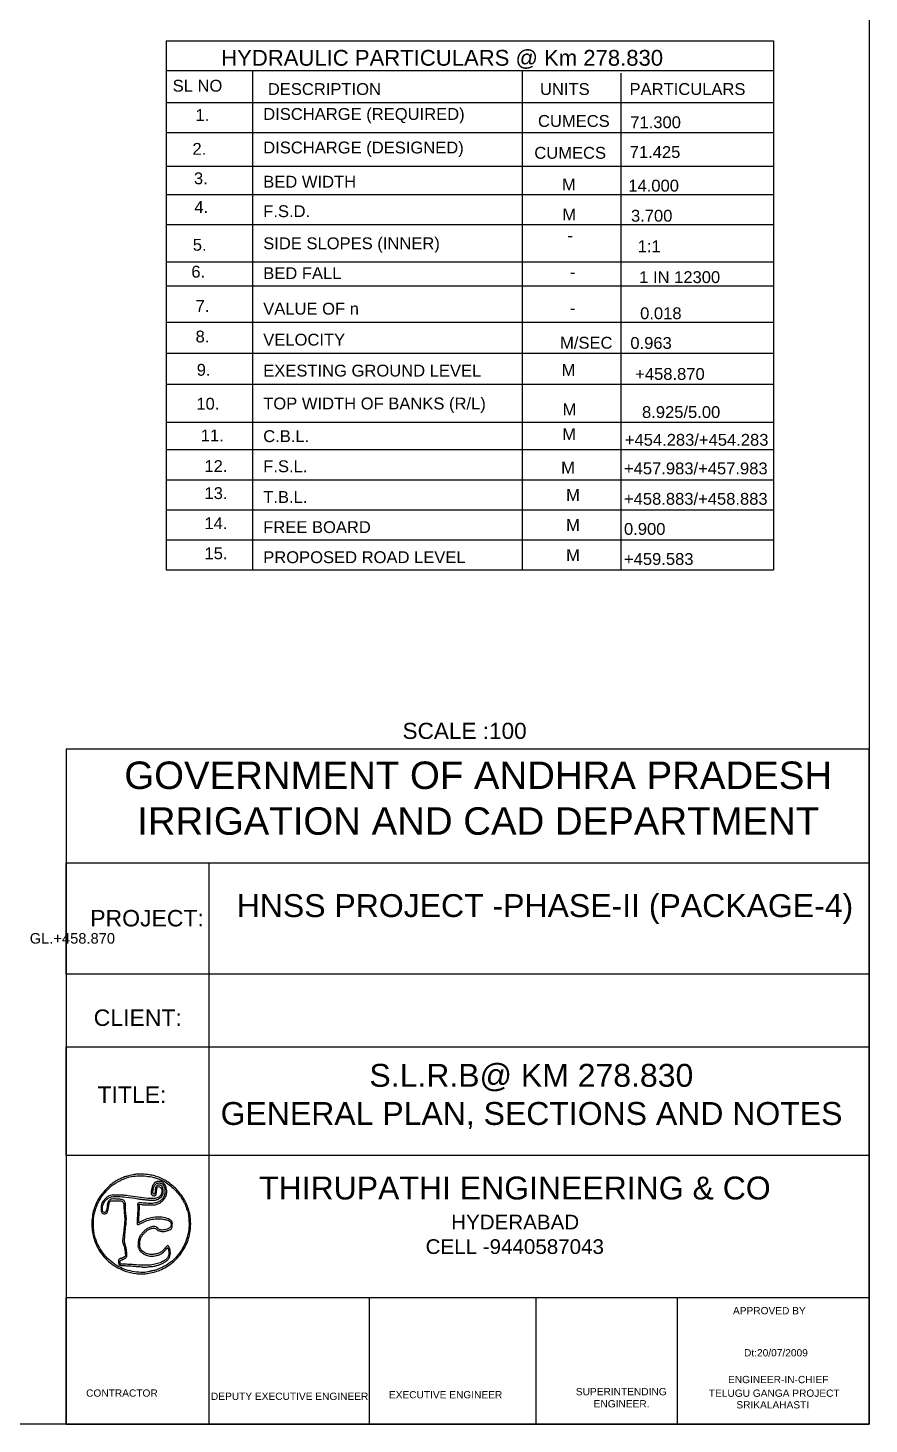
# Model space of a CAD drawing. Header units: millimetres. Extents: x 5124 to 6568637, y 2311 to 91879094.
# Drawn here: x 3307320 to 3319320, y 45927310 to 45947238 of the extents above; entities that cross this region are included whole.
import ezdxf

# ---------------------------------------------------------------- set-up
doc = ezdxf.new("R2010")
doc.units = ezdxf.units.MM
doc.header["$MEASUREMENT"] = 0
doc.layers.add('DRAWING', color=7, linetype='Continuous')
doc.layers.add('TEXT', color=7, linetype='Continuous')
doc.styles.get("Standard").update_dxf_attribs({"font": 'arial.ttf', "height": 160})

msp = doc.modelspace()

# ---------------------------------------------------------------- linework, layer by layer
for points in [[(3308818.7, 45930869.5, 0.011371), (3308740.9, 45930850.7, 0.02579), (3308683.3, 45930832.1, 0.027062), (3308629.6, 45930808.4, 0.013799), (3308564.7, 45930773.1, 0.049276), (3308506.3, 45930730.9, 0.020623), (3308436.1, 45930663.6, 0.020736), (3308370.3, 45930589.2, 0.039557), (3308325.1, 45930523.5, 0.070595), (3308252.6, 45930343.8, 0.067578), (3308231.6, 45930148.3, 0.067285), (3308263.4, 45929953.5, 0.06891), (3308345.8, 45929775.9, 0.057705), (3308442.6, 45929657.8, 0.054334), (3308565.7, 45929562.3, 0.05355), (3308708.3, 45929494.4, 0.052844), (3308862.7, 45929457.9, 0.040381), (3308949.6, 45929454, 0.03202), (3309043.2, 45929463.3, 0.031364), (3309137, 45929484.8, 0.03411), (3309224.7, 45929517.5, 0.075635), (3309400.4, 45929631.6, 0.073326), (3309536.4, 45929793.9, 0.073591), (3309619.3, 45929987.9, 0.077104), (3309640.8, 45930194.5, 0.004861), (3309637.3, 45930251.9, 0.019003), (3309633.5, 45930287.1, 0.02286), (3309627.4, 45930318.7, 0.009468), (3309616.3, 45930360.9, 0.065489), (3309548.3, 45930519, 0.057691), (3309439.3, 45930661.8, 0.058022), (3309301.2, 45930775.2, 0.068022), (3309147.7, 45930846.6, 0.035725), (3309070.4, 45930864.6, 0.021943), (3308977.5, 45930875.2, 0.021989), (3308887.1, 45930877.5, 0.048915)], [(3309110.8, 45930831.5, -0.010053), (3309161.4, 45930816.9, -0.02116), (3309200, 45930803.2, -0.022523), (3309235.7, 45930786.9, -0.013074), (3309277.1, 45930764.3, -0.040153), (3309354.5, 45930710.6, -0.032263), (3309428.6, 45930641.3, -0.031944), (3309494, 45930562.3, -0.036921), (3309545.4, 45930479.2, -0.012801), (3309562.8, 45930443.5, -0.018323), (3309576.2, 45930411, -0.011926), (3309585.5, 45930384, -0.421559), (3309582.7, 45930378.6, 0.438354), (3309582.3, 45930377.8, 0.035377), (3309583.5, 45930375.1, 0.030088), (3309585.7, 45930371.6, 0.016409), (3309588.8, 45930367.6, -0.136522), (3309604.1, 45930333.5, -0.015322), (3309614.2, 45930248.5, -0.019775), (3309618.5, 45930157.3, -0.035566), (3309613.9, 45930082.6, -0.046854), (3309582.6, 45929947.5, -0.049001), (3309527, 45929822.7, -0.049074), (3309448.3, 45929711.3, -0.047266), (3309348.5, 45929615.7, -0.036649), (3309294.7, 45929579.2, -0.020541), (3309224.5, 45929542.6, -0.020402), (3309153.9, 45929512.8, -0.050634), (3309099.7, 45929498.5, 0.011096), (3309089.6, 45929496.7, 0.006376), (3309077.5, 45929494.1, 0.006368), (3309065.4, 45929491.1, 0.010561), (3309055.3, 45929488.3, -0.075797), (3308961.8, 45929474.9, -0.036256), (3308840.5, 45929484.8, -0.035773), (3308717.2, 45929513, -0.053967), (3308615.9, 45929556.4, -0.043816), (3308501.4, 45929634.8, -0.050353), (3308408, 45929728.7, -0.04992), (3308334.6, 45929840.1, -0.041857), (3308279.6, 45929970.6, -0.041799), (3308263.5, 45930039, -0.022952), (3308254.7, 45930124.7, -0.022835), (3308253.8, 45930212.2, -0.036198), (3308261.8, 45930286.8, -0.027029), (3308277.3, 45930351.9, -0.021589), (3308300.8, 45930420.2, -0.021847), (3308329.6, 45930485.1, -0.030803), (3308361.2, 45930539.9, -0.030973), (3308399.8, 45930591.1, -0.014365), (3308455.8, 45930652.7, -0.013732), (3308513.3, 45930709.2, -0.048124), (3308554.4, 45930740.7, -0.015617), (3308587.3, 45930759.8, -0.006514), (3308632.6, 45930783.5, -0.006284), (3308677.6, 45930805.6, -0.02113), (3308707.8, 45930818.4, -0.047647), (3308798.4, 45930842.9, -0.034153), (3308902.8, 45930853.5, -0.033468), (3309010.4, 45930849.7, -0.039389)], [(3309151.4, 45930767.8, 0.079905), (3309132.9, 45930756.3, 0.042826), (3309114, 45930737, 0.042991), (3309099.1, 45930715.1, 0.097401), (3309092.8, 45930696.2, -0.017144), (3309091.1, 45930685.6, -0.007361), (3309088.1, 45930671.6, -0.007273), (3309084.5, 45930656.7, -0.009527), (3309080.7, 45930643.2, 0.057314), (3309076, 45930616.7, 0.105744), (3309079.2, 45930595.2, 0.129803), (3309090.2, 45930579.7, 0.112787), (3309108, 45930570.7, 0.089359), (3309129, 45930569.3, 0.205539), (3309142.6, 45930577, 0.119945), (3309150.9, 45930596, 0.023277), (3309155.6, 45930633.5, -0.017196), (3309160, 45930671.9, -0.101894), (3309166.9, 45930690.7, -0.209902), (3309178.1, 45930698.5, -0.109281), (3309195.5, 45930698, -0.199104), (3309217.3, 45930681.8, -0.104543), (3309228.5, 45930649.3, -0.087788), (3309226.4, 45930609.7, -0.092435), (3309210.7, 45930573.9, -0.140361), (3309174.5, 45930543.7, -0.085225), (3309120, 45930530, -0.045138), (3309034.2, 45930531.2, -0.010085), (3308889, 45930549.4, 0.001129), (3308748.1, 45930569.6, 0.010475), (3308687, 45930576.9, 0.019654), (3308640.8, 45930579.7, 0.009807), (3308582.1, 45930579.7, 0.021045), (3308520.2, 45930575.8, 0.064199), (3308479.4, 45930566.2, 0.07759), (3308446.6, 45930547.7, 0.04157), (3308412.7, 45930515.9, 0.033858), (3308389.4, 45930486.2, 0.055821), (3308374.4, 45930458.1, 0.056084), (3308366.2, 45930427.5, 0.03454), (3308363, 45930390.2, 0.036481), (3308365.3, 45930352.7, 0.103396), (3308373.9, 45930328.1, 0.148662), (3308389.4, 45930314.1, 0.109578), (3308412.1, 45930309.1, 0.120124), (3308434.4, 45930314.6, 0.145), (3308449.9, 45930329.5, 0.076305), (3308461, 45930358.6, 0.015923), (3308470.8, 45930412.5, -0.009484), (3308475.3, 45930439.3, -0.012925), (3308480.5, 45930463.2, -0.009784), (3308485.7, 45930482.8, -0.12767), (3308489.4, 45930489.2, -0.187867), (3308504.1, 45930495.7, -0.006627), (3308567, 45930497.6, -0.01166), (3308628, 45930497.1, -0.060862), (3308661.2, 45930492.1, -0.161099), (3308674.9, 45930482.8, -0.110854), (3308683, 45930465.6, -0.037878), (3308687.7, 45930432, -0.003666), (3308692.5, 45930349.8, 0.004284), (3308694.3, 45930319.8, 0.004704), (3308696.6, 45930290.7, 0.004401), (3308698.9, 45930265.9, 0.023561), (3308701, 45930252.5, -0.066487), (3308702.6, 45930228.7, -0.007257), (3308698.1, 45930173.9, -0.006419), (3308689.4, 45930094.3, -0.001903), (3308674.1, 45929972.7, 0.0101), (3308670.1, 45929936.7, 0.046767), (3308670.2, 45929915.8, 0.054451), (3308674.2, 45929896.8, 0.016832), (3308684.3, 45929869.2, -0.025497), (3308692, 45929846.8, -0.017703), (3308698.5, 45929820.7, -0.016989), (3308703.5, 45929792.9, -0.017395), (3308706.5, 45929765), (3308710.9, 45929705.2), (3308682.5, 45929689.2, -0.015536), (3308670.7, 45929683.1, -0.017122), (3308659, 45929678, -0.016739), (3308648.8, 45929674.3, -0.078777), (3308642.6, 45929673.3, 0.131176), (3308627.8, 45929669.3, 0.136592), (3308617.1, 45929658.5, 0.106124), (3308611.9, 45929641.3, 0.058162), (3308612.6, 45929619.1, 0.016688), (3308614.9, 45929606.8, 0.019181), (3308617.9, 45929595.2, 0.018627), (3308621.2, 45929585.6, 0.096084), (3308624.2, 45929580.9, 0.155202), (3308629.4, 45929577.9, 0.015688), (3308643.6, 45929575.4, 0.01847), (3308661.1, 45929573.6, 0.013691), (3308680.5, 45929572.8, -0.011921), (3308746.5, 45929570.4, -0.00413), (3308841.5, 45929563.8, -0.001098), (3308942.2, 45929555.8, -0.118504), (3308955.1, 45929551.5, 0.16291), (3308969.8, 45929548.1, 0.003581), (3309043.3, 45929555.4, 0.008625), (3309114, 45929564.2, 0.028406), (3309160.1, 45929573.5, 0.032579), (3309203.6, 45929587.9, 0.025466), (3309248.8, 45929609, 0.026004), (3309288.6, 45929632.7, 0.061344), (3309314.7, 45929655.3, 0.068447), (3309337.6, 45929689, 0.076262), (3309349.5, 45929726.4, 0.067476), (3309350.5, 45929769.3, 0.040065), (3309340.7, 45929819.7, 0.044341), (3309331.6, 45929843.8, 0.167899), (3309320.4, 45929855, 0.248042), (3309307.7, 45929854.6, 0.093969), (3309293.7, 45929842.7, -0.014529), (3309249.2, 45929790.8, -0.059632), (3309218, 45929763.7, -0.07471), (3309184.9, 45929747.9, -0.031322), (3309136.7, 45929736.4, -0.011719), (3309105.9, 45929731.8, -0.030157), (3309083.4, 45929730.3, -0.035481), (3309063.2, 45929731.6, -0.022756), (3309040.1, 45929735.9, -0.041651), (3309004.2, 45929747.5, -0.044873), (3308971.7, 45929764.6, -0.048687), (3308945.5, 45929785.4, -0.078972), (3308928.4, 45929808.2, -0.088886), (3308917.9, 45929840.9, -0.038681), (3308915.4, 45929886.5, -0.038538), (3308920.1, 45929933.3, -0.068656), (3308932, 45929970.1, -0.047822), (3308953.6, 45930005.6, -0.035478), (3308983.7, 45930040.4, -0.035754), (3309018, 45930070.2, -0.052131), (3309052.3, 45930090.8, -0.030465), (3309088.8, 45930105.1, -0.089851), (3309115.4, 45930108.7, -0.11423), (3309137.8, 45930102.5, -0.067663), (3309160.2, 45930085.9, 0.096235), (3309188.7, 45930067.4, 0.073317), (3309225, 45930058.5, 0.064558), (3309266.6, 45930060, 0.048869), (3309310.8, 45930071.9, 0.015923), (3309351.7, 45930088.7, 0.109612), (3309369, 45930101.6, 0.141247), (3309377, 45930119.2, 0.03256), (3309379.8, 45930152, 0.013265), (3309379.6, 45930177.5, 0.061516), (3309377.3, 45930192, 0.091027), (3309372, 45930202.6, 0.050414), (3309362.1, 45930213.3, 0.128873), (3309284.3, 45930252.9, 0.05989), (3309170.6, 45930263.6, 0.055893), (3309046.4, 45930246.5, 0.065288), (3308935.9, 45930202.5, -0.008116), (3308922.5, 45930195.3, -0.012981), (3308910.9, 45930189.6, -0.006773), (3308901.1, 45930185.3, -0.304845), (3308899, 45930185.7, -0.211798), (3308898.1, 45930188.1, -0.000838), (3308899.6, 45930217.4, -0.003985), (3308901.6, 45930250.9, -0.002472), (3308904.5, 45930290.2, 0.004385), (3308907.4, 45930331.3, 0.005065), (3308909.4, 45930370.5, 0.004554), (3308910.4, 45930403.7, 0.029433), (3308909.8, 45930420.5), (3308907.1, 45930448.8), (3308940.5, 45930443.7, 0.022308), (3308958.8, 45930441.7, 0.005402), (3308989.1, 45930440.1, 0.005531), (3309024, 45930439, 0.005473), (3309059, 45930438.6, 0.006594), (3309108.5, 45930439.3, 0.031106), (3309136.8, 45930441.9, 0.045299), (3309159.3, 45930447.5, 0.025886), (3309185.2, 45930458, 0.074598), (3309233.6, 45930490.1, 0.070434), (3309271.6, 45930535.5, 0.07263), (3309294.5, 45930588.3, 0.089071), (3309299.2, 45930641.8, 0.01957), (3309294.2, 45930680.4, 0.056074), (3309286.7, 45930706.4, 0.065261), (3309274.4, 45930727.8, 0.034277), (3309254.1, 45930750.9, 0.027009), (3309240, 45930763.3, 0.068734), (3309228.4, 45930770.3, 0.07176), (3309215.5, 45930773.6, 0.031521), (3309198, 45930774.4, 0.016443), (3309184.7, 45930773.8, 0.015199), (3309171.2, 45930772.3, 0.015395), (3309159.2, 45930770.2, 0.04795)], [(3309230.2, 45930743.5, -0.056619), (3309250.9, 45930722.3, -0.070112), (3309264.7, 45930698.4, -0.063176), (3309272.2, 45930669.6, -0.036102), (3309274.2, 45930633.7, -0.026103), (3309271.8, 45930597, -0.05922), (3309265.2, 45930570, -0.061276), (3309252.7, 45930545.8, -0.029698), (3309231.3, 45930518.3, -0.094532), (3309189.6, 45930485.8, -0.069609), (3309134, 45930466.4, -0.05177), (3309060.6, 45930459.6, -0.023109), (3308963.5, 45930465.2, 0.014899), (3308915.1, 45930468.7, 0.124815), (3308893.8, 45930464.3, 0.252886), (3308884.8, 45930451.7, 0.073732), (3308885.3, 45930427.1, -0.042717), (3308886.7, 45930410.3, -0.005288), (3308886.2, 45930373.5, -0.006212), (3308884.6, 45930329.7, -0.005103), (3308881.8, 45930283, 0.004606), (3308878.7, 45930232.6, 0.010714), (3308877.6, 45930194.8, 0.007341), (3308877.8, 45930166.1, 0.193504), (3308880.7, 45930159.1, 0.272952), (3308887, 45930157.5, 0.017404), (3308905.8, 45930163.6, 0.018882), (3308931.1, 45930173.9, 0.007944), (3308964.2, 45930189.6, -0.00991), (3309008.9, 45930210.5, -0.029968), (3309040.5, 45930222.3, -0.03192), (3309072.1, 45930229.9, -0.012489), (3309116.5, 45930236.4, -0.031624), (3309191.7, 45930240.7, -0.042774), (3309259.6, 45930234.4, -0.049658), (3309315, 45930218.7, -0.102801), (3309352.5, 45930194.1, -0.146745), (3309359.8, 45930180.6, -0.055372), (3309361.8, 45930159.1, -0.054274), (3309358.9, 45930136.5, -0.094139), (3309351.1, 45930119.3, -0.119575), (3309334.7, 45930104.8, -0.039208), (3309304.9, 45930092, -0.03788), (3309269.6, 45930083, -0.043914), (3309235.2, 45930079.9, -0.027336), (3309215, 45930081, -0.068469), (3309200.8, 45930084.6, -0.065144), (3309187.6, 45930092, -0.022939), (3309170.9, 45930105.8, 0.07041), (3309142.5, 45930125, 0.111511), (3309114.1, 45930131.7, 0.08847), (3309080.8, 45930126.1, 0.032101), (3309036.8, 45930107, 0.049567), (3308999.4, 45930083, 0.035227), (3308962.6, 45930049.4, 0.034846), (3308930.4, 45930010.3, 0.044392), (3308906.7, 45929970.1, 0.072348), (3308897.6, 45929940.6, 0.020236), (3308892.1, 45929892.7, 0.012952), (3308889.9, 45929844.4, 0.265664), (3308896.6, 45929832.1, -0.115377), (3308899.3, 45929829.4, -0.049412), (3308901.6, 45929824.7, -0.04534), (3308903.2, 45929819, -0.044785), (3308903.7, 45929813, 0.179828), (3308911.2, 45929793, 0.032309), (3308939.6, 45929764, 0.035345), (3308974.1, 45929737.3, 0.067561), (3309005.5, 45929722, 0.028537), (3309041.9, 45929712.2, 0.039847), (3309075.3, 45929708.1, 0.038236), (3309110, 45929709.1, 0.023572), (3309150.3, 45929715.4, 0.033201), (3309191.8, 45929726.8, 0.052304), (3309225.3, 45929742.5, 0.054197), (3309253.9, 45929764.4, 0.038969), (3309280.8, 45929794.3, -0.007998), (3309291.1, 45929807.2, -0.011914), (3309300.5, 45929818.2, -0.007046), (3309308.7, 45929826.9, -0.189724), (3309311.5, 45929828.3, -0.31512), (3309313.8, 45929826.9, -0.012989), (3309317.5, 45929817.5, -0.018519), (3309321.5, 45929805.5, -0.0116), (3309325.2, 45929791.3, -0.076654), (3309329.7, 45929737.7, -0.116551), (3309315.8, 45929693.3, -0.101292), (3309281.6, 45929655.6, -0.047771), (3309224.9, 45929621.8, -0.047916), (3309151.4, 45929595.4, -0.038807), (3309068.8, 45929581, -0.030246), (3308967.2, 45929577.5, -0.013533), (3308833.5, 45929584.7, 0.003397), (3308790.5, 45929587.8, 0.003258), (3308746.8, 45929590.5, 0.003226), (3308708.3, 45929592.3, 0.011736), (3308683.8, 45929592.7), (3308637.6, 45929592.4), (3308637.6, 45929614.4), (3308637.6, 45929631.5), (3308637.6, 45929641.9, -0.255878), (3308639, 45929644.5, -0.021331), (3308646.1, 45929648.6, -0.024284), (3308655.4, 45929652.9, -0.016153), (3308666.5, 45929657, 0.029102), (3308679, 45929662, 0.019825), (3308692.5, 45929669, 0.020023), (3308705.1, 45929676.9, 0.037497), (3308714.5, 45929684.4, 0.047773), (3308725.4, 45929696.5, 0.109676), (3308730.3, 45929707.7, 0.059805), (3308731.5, 45929723.8, 0.007063), (3308729.4, 45929759.7, 0.017193), (3308726.7, 45929785.1, 0.01193), (3308722, 45929813.4, 0.012048), (3308716.2, 45929840.5, 0.024163), (3308710.1, 45929861.5, -0.021994), (3308702.2, 45929887.9, -0.038871), (3308698.4, 45929910.3, -0.030789), (3308697.7, 45929936.3, -0.009072), (3308699.8, 45929976.1, -0.001709), (3308701.9, 45930004.7, -0.001884), (3308704.1, 45930032.4, -0.001751), (3308706.2, 45930056.1, -0.009616), (3308707.6, 45930068.8, 0.002783), (3308719.2, 45930161.8, 0.015642), (3308723.5, 45930211.6, 0.027419), (3308723.6, 45930248, 0.025052), (3308719.7, 45930285.2, -0.013359), (3308716.5, 45930309.7, -0.007032), (3308713.9, 45930340.4, -0.006991), (3308712, 45930371.9, -0.010691), (3308711.4, 45930399.3, 0.009817), (3308710.4, 45930448.8, 0.054013), (3308706.4, 45930475.2, 0.099692), (3308698.1, 45930492.2, 0.084336), (3308683.4, 45930505.8, 0.111049), (3308657.1, 45930515.7, 0.01671), (3308600.6, 45930521.6, 0.019303), (3308542.8, 45930523.5, 0.061247), (3308504.5, 45930518.5, 0.116126), (3308482.5, 45930507, 0.097571), (3308466.2, 45930486.2, 0.067516), (3308455.1, 45930453.9, 0.026486), (3308448.2, 45930407.2, -0.029178), (3308442, 45930366.6, -0.08956), (3308431.5, 45930341, -0.186289), (3308417.5, 45930330.6, -0.209405), (3308401, 45930333, -0.132851), (3308388.5, 45930346.4, -0.091992), (3308382.4, 45930366.3, -0.064225), (3308382.7, 45930393.4, -0.027894), (3308389.7, 45930428.9, -0.043994), (3308401.7, 45930463.1, -0.055217), (3308418.9, 45930491.9, -0.053692), (3308442.4, 45930516.9, -0.038475), (3308473.4, 45930539.6, -0.115688), (3308522.2, 45930556, -0.031518), (3308604, 45930558.6, -0.022483), (3308720.6, 45930549.6, -0.007666), (3308889, 45930526.4, 0.006179), (3308940.5, 45930519.2, 0.0054), (3308994.7, 45930512.8, 0.005436), (3309043.7, 45930508.2, 0.016056), (3309077.5, 45930506.4, 0.009603), (3309115.3, 45930506.4, 0.036421), (3309138.9, 45930508.5, 0.048057), (3309158.4, 45930513.7, 0.026799), (3309181, 45930523.5, 0.051449), (3309212.6, 45930543.6, 0.079901), (3309234.4, 45930567.4, 0.083725), (3309247, 45930595.9, 0.062275), (3309251.2, 45930630.1, 0.027547), (3309250.3, 45930647.3, 0.025908), (3309247.5, 45930664.6, 0.027051), (3309243.1, 45930680.6, 0.042534), (3309237.4, 45930693.7, 0.029286), (3309228.5, 45930708.3, 0.113768), (3309220.7, 45930715.3, 0.10469), (3309210.2, 45930718.6, 0.022841), (3309191.2, 45930719.5, 0.022154), (3309172.1, 45930718.6, 0.107946), (3309161.9, 45930715.4, 0.118554), (3309154.4, 45930708.3, 0.029201), (3309145.9, 45930693.6, 0.04357), (3309140.8, 45930680.7, 0.022936), (3309136.7, 45930664, 0.022268), (3309133.9, 45930646, 0.027017), (3309133, 45930628.9, -0.013965), (3309132.4, 45930610.5, -0.050225), (3309130.6, 45930599, -0.097184), (3309127.4, 45930592.4, -0.23583), (3309122.8, 45930590.1, -0.162421), (3309109.8, 45930594.4, -0.180712), (3309102.8, 45930605.4, -0.084641), (3309101.9, 45930625.9, -0.019045), (3309107.6, 45930660.4, -0.042593), (3309119.9, 45930702, -0.090406), (3309137.5, 45930730.5, -0.113659), (3309161, 45930746.9, -0.096515), (3309190.8, 45930752.7, -0.029399), (3309202.4, 45930752, -0.028215), (3309213.9, 45930750, -0.029397), (3309223.9, 45930747, -0.08398)]]:
    msp.add_lwpolyline(points, format="xyb", close=True)
at = {"layer": 'DRAWING'}
msp.add_lwpolyline([(3259457.6, 45964208), (3319320.3, 45964208), (3319320.3, 45927310.5), (3259457.6, 45927310.5)], close=True, dxfattribs=at)
at = {"layer": 'TEXT', "ltscale": 0.02}
for points in [[(3309290.3, 45947053.8), (3317958.5, 45947053.8)], [(3309290.3, 45946628.6), (3317958.5, 45946628.6)], [(3310522, 45946628.6), (3310522, 45939501.5)], [(3314372.7, 45946628.6), (3314372.7, 45939501.5)], [(3315778.1, 45946594), (3315778.1, 45939501.5)], [(3309290.3, 45946174.4), (3317958.5, 45946174.4)], [(3309290.3, 45945744.8), (3317958.5, 45945744.8)], [(3309290.3, 45945266), (3317958.5, 45945266)], [(3309290.3, 45944860.9), (3317958.5, 45944860.9)], [(3309290.3, 45944431.2), (3317958.5, 45944431.2)], [(3309290.3, 45943898.9), (3317958.5, 45943898.9)], [(3309290.3, 45943555.2), (3317958.5, 45943555.2)], [(3309290.3, 45943039.6), (3317958.5, 45943039.6)], [(3309290.3, 45942597.6), (3317958.5, 45942597.6)], [(3309290.3, 45942155.7), (3317958.5, 45942155.7)], [(3309290.3, 45941612.9), (3317958.5, 45941612.9)], [(3309290.3, 45941220.1), (3317958.5, 45941220.1)], [(3309290.3, 45940790.4), (3317958.5, 45940790.4)], [(3309290.3, 45940360.8), (3317958.5, 45940360.8)], [(3309290.3, 45939931.2), (3317958.5, 45939931.2)], [(3309290.3, 45939501.5), (3317958.5, 45939501.5)]]:
    msp.add_lwpolyline(points, dxfattribs=at)
at = {"layer": 'TEXT'}
for points in [[(3309290.3, 45947053.8), (3309290.3, 45939501.5)], [(3317958.5, 45947053.8), (3317958.5, 45939501.5)], [(3309900.6, 45935321), (3309900.6, 45927310.5)], [(3312189.2, 45929118), (3312189.2, 45927310.5)], [(3314565.6, 45929118), (3314565.6, 45927310.5)], [(3316583.2, 45929118), (3316583.2, 45927310.5)]]:
    msp.add_lwpolyline(points, dxfattribs=at)
for points in [[(3319320.3, 45936943.8), (3307866.8, 45936943.8), (3307866.8, 45927310.5), (3319320.3, 45927310.5)], [(3307866.8, 45935321), (3319320.3, 45935321), (3319320.3, 45933732.9), (3307866.8, 45933732.9)], [(3307866.8, 45932695.9), (3319320.3, 45932695.9), (3319320.3, 45931146.2), (3307866.8, 45931146.2)], [(3307866.8, 45929118), (3319320.3, 45929118), (3319320.3, 45927310.5), (3307866.8, 45927310.5)]]:
    msp.add_lwpolyline(points, close=True, dxfattribs=at)

# ---------------------------------------------------------------- texts
at = {"layer": 'DRAWING', "char_height": 169.08, "attachment_point": 1}
for s, insert, width in [('CUMECS', (3314596.6, 45945994.6), 1049.458), ('M \\P', (3314944.9, 45944660), 169.662), ('M \\P', (3314948.1, 45941877.7), 169.662), ('M \\P', (3314927, 45941047.1), 169.662)]:
    msp.add_mtext(s, dxfattribs=dict(at, insert=insert, width=width))
at = {"layer": 'TEXT'}
for s, height, p in [('SCALE :100', 230.43, (3312664, 45937089.7)), ('GL.+458.870 ', 150, (3307345.2, 45934168.3)), ('APPROVED BY', 103.671, (3317378.7, 45928877.3)), ('Dt:20/07/2009', 103.671, (3317536.7, 45928276.3)), ('CONTRACTOR', 103.67, (3308149.7, 45927701.4)), ('TELUGU GANGA PROJECT', 103.671, (3317034, 45927699.8)), ('SRIKALAHASTI', 103.671, (3317427.4, 45927533.8))]:
    msp.add_text(s, height=height, dxfattribs=at).set_placement(p)
at = {"layer": 'TEXT', "attachment_point": 1}
for s, insert, char_height, width in [('\\PHYDRAULIC PARTICULARS @ Km 278.830', (3310076.7, 45947300.2), 225.439, 9587.73), (' SL NO', (3309318.8, 45946498.1), 169.08, 1246.691), (' DESCRIPTION ', (3310676.8, 45946450.3), 169.08, 2881.579), ('UNITS', (3314625.3, 45946450.3), 169.08, 1122.152), ('PARTICULARS', (3315902.9, 45946450.3), 169.08, 2687.742), ('DISCHARGE (REQUIRED)', (3310676.8, 45946094.5), 169.08, 4714.53), ('1.', (3309710.5, 45946080.5), 169.08, 249.601), ('71.300 ', (3315913.5, 45945976.6), 169.08, 930.583), ('2.', (3309667.2, 45945596.4), 169.08, 249.601), ('DISCHARGE (DESIGNED)', (3310676.8, 45945615.8), 169.08, 4692.95), ('  \\PCUMECS \\P ', (3314544, 45945821.8), 169.08, 1054.794), ('\\P71.425', (3315905.4, 45945833.4), 169.08, 1151.34), ('3.', (3309688.3, 45945176.2), 169.08, 249.601), ('BED WIDTH', (3310676.8, 45945127.7), 169.08, 2134.305), ('M ', (3314939.9, 45945087.8), 169.08, 198.828), ('14.000', (3315885.5, 45945071.7), 169.08, 615.829), ('4.', (3309694.5, 45944767.4), 169.08, 249.601), ('F.S.D.', (3310676.8, 45944707.2), 169.08, 1042.135), ('3.700 ', (3315923.4, 45944642.1), 169.08, 773.206), ('5.', (3309671.9, 45944227.7), 169.08, 249.601), ('SIDE SLOPES (INNER)', (3310676.8, 45944248.6), 169.08, 17183.654), ('-', (3315016.5, 45944362.5), 169.1, 198.828), ('1:1', (3316019.2, 45944206.7), 169.08, 1239.041), ('6.', (3309651.2, 45943844), 169.08, 249.601), ('BED FALL', (3310676.8, 45943822), 169.08, 1805.069), ('-', (3315052.8, 45943838.9), 169.1, 198.828), ('1 IN 12300', (3316040.5, 45943766), 169.08, 1182.746), ('7.', (3309711.7, 45943353.7), 169.08, 249.601), ('VALUE OF n', (3310676.8, 45943315.5), 169.08, 2231.892), ('-', (3315052.8, 45943323.3), 169.1, 198.828), (' 0.018 \\P', (3315988.5, 45943250.4), 169.08, 774.312), ('8.', (3309711.7, 45942918.8), 169.08, 249.601), ('VELOCITY', (3310676.8, 45942873.5), 169.08, 1929.583), ('M/SEC', (3314911.8, 45942829.3), 169.08, 733.413), ('0.963', (3315914.5, 45942826.1), 169.08, 773.897), ('9.', (3309727.9, 45942442.5), 169.08, 249.601), ('EXESTING GROUND LEVEL', (3310676.8, 45942431.6), 169.08, 4437.375), ('M ', (3314933.5, 45942441.2), 169.08, 198.828), ('+458.870', (3315983.6, 45942384), 169.08, 773.206), ('10.', (3309722.7, 45941959.1), 169.08, 249.601), ('TOP WIDTH OF BANKS (R/L)', (3310676.8, 45941962.7), 169.08, 5235.12), (' 8.925/5.00 ', (3316015.3, 45941839.9), 169.08, 1402.576), ('M ', (3314942.4, 45941525.5), 169.08, 198.828), ('11.', (3309785.4, 45941506.3), 169.08, 249.601), ('C.B.L.', (3310676.8, 45941496), 169.08, 1033.35), ('+454.283/+454.283', (3315835.7, 45941444.1), 169.08, 1253.904), ('12.', (3309837.7, 45941069.1), 169.08, 249.601), ('F.S.L.', (3310676.8, 45941066.3), 169.08, 977.205), ('\\P+457.983/+457.983', (3315823.9, 45941317.4), 169.08, 2406.588), ('13.', (3309838.5, 45940682.9), 169.08, 249.601), ('T.B.L.', (3310676.8, 45940627.4), 169.08, 1000.121), ('M ', (3314997.9, 45940657), 169.08, 340.086), ('+458.883/+458.883', (3315823.9, 45940601.5), 169.08, 1253.904), ('14.', (3309838.5, 45940253.3), 169.08, 249.601), ('FREE BOARD', (3310676.8, 45940197.8), 169.08, 2565.018), ('M ', (3314997.9, 45940227.4), 169.08, 340.086), ('0.900', (3315823.9, 45940171.9), 169.08, 1253.904), ('15.', (3309838.5, 45939823.6), 169.08, 249.601), ('PROPOSED ROAD LEVEL', (3310676.8, 45939768.1), 169.08, 3308.131), ('M ', (3314997.9, 45939797.8), 169.08, 340.086), ('+459.583', (3315823.9, 45939742.2), 169.08, 1253.904), ('PROJECT:', (3308208.7, 45934648.5), 234.63, 2189.156), ('CLIENT:', (3308258.4, 45933228.5), 234.63, 2189.156), ('\\pi2779;S.L.R.B@ KM 278.830\\P\\pi656.47;GENERAL PLAN, SECTIONS AND NOTES', (3309412.1, 45932451.6), 326.582, 10137.999), ('TITLE:', (3308312.4, 45932128.9), 234.63, 1272.295), ('\\pi1434.4;THIRUPATHI ENGINEERING & CO\\P\\pi4175.6;{\\H0.64302x;HYDERABAD\\P\\pi3810.7;CELL -9440587043}', (3309182.9, 45930843), 326.582, 10137.999), ('ENGINEER-IN-CHIEF  ', (3317307.9, 45927998.2), 103.671, 1826.151), ('  EXECUTIVE ENGINEER  ', (3312389.4, 45927781.4), 103.671, 2911.669), ('\\pi273.09;SUPERINTENDING \\P\\pi526.75;ENGINEER.', (3314864.2, 45927825.2), 103.671, 1826.151), ('DEPUTY EXECUTIVE ENGINEER  ', (3309930.9, 45927759), 103.671, 2911.669)]:
    msp.add_mtext(s, dxfattribs=dict(at, insert=insert, char_height=char_height, width=width))
at = {"layer": 'TEXT', "color": 7, "width": 11176.452, "attachment_point": 5}
for s, insert, char_height in [('GOVERNMENT OF ANDHRA PRADESH\\PIRRIGATION AND CAD DEPARTMENT', (3313743.8, 45936242), 391.898), ('HNSS PROJECT -PHASE-II (PACKAGE-4)', (3314696.2, 45934661.8), 326.582)]:
    msp.add_mtext(s, dxfattribs=dict(at, insert=insert, char_height=char_height))

doc.saveas('drawing.dxf')
